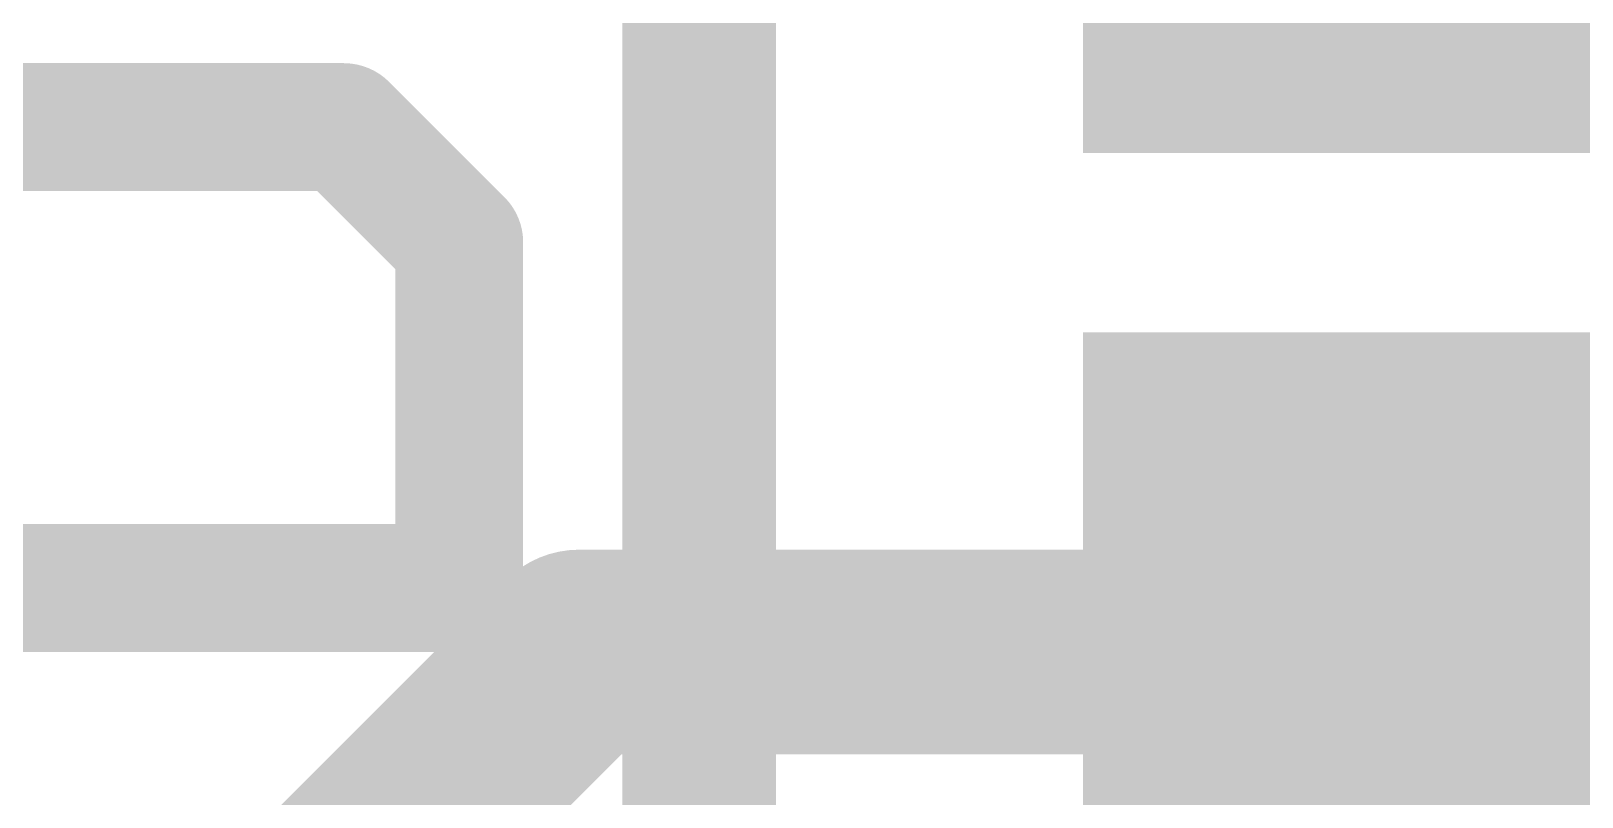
# Model space of a CAD drawing. Extents: x -0.1 to 23, y -0.1 to 23.
# Drawn here: x 15.942 to 17.482, y 11.286 to 12.046 of the extents above; entities that cross this region are included whole.
import ezdxf

# ---------------------------------------------------------------- set-up
doc = ezdxf.new("R2010")
doc.units = 0
doc.layers.add('1', color=12, linetype='CONTINUOUS')
doc.layers.add('21', color=253, linetype='CONTINUOUS')

# ---------------------------------------------------------------- blocks, each defined once
blk = doc.blocks.new('RECT')
blk.add_solid([(-0.5, -0.5), (0.5, -0.5), (-0.5, 0.5), (0.5, 0.5)])

msp = doc.modelspace()

# ---------------------------------------------------------------- linework, layer by layer
at = {"layer": '1', "const_width": 0.2032}
for points in [[(16.486, 11.43), (15.736, 10.68)], [(16.486, 11.43), (17.6212, 11.43)]]:
    msp.add_lwpolyline(points, dxfattribs=at)
at = {"layer": '1', "const_width": 0.1016}
for points in [[(16.486, 11.4808, 1), (16.486, 11.3792)], [(16.5219, 11.3941, 1), (16.4501, 11.4659)]]:
    msp.add_lwpolyline(points, format="xyb", dxfattribs=at)
at = {"layer": '21'}
for points, const_width in [([(16.6053, 10.16), (16.6053, 12.7)], 0.1524), ([(16.2527, 11.9511), (15.7951, 11.9511)], 0.127), ([(16.3671, 11.8367), (16.2527, 11.9511)], 0.127), ([(16.3671, 11.4935), (16.3671, 11.8367)], 0.127), ([(15.6807, 11.4935), (16.3671, 11.4935)], 0.127)]:
    msp.add_lwpolyline(points, dxfattribs=dict(at, const_width=const_width))
at = {"layer": '21', "const_width": 0.0635}
for points in [[(16.2752, 11.9735, 1), (16.2303, 11.9286)], [(16.2527, 11.9193, 1), (16.2527, 11.9828)], [(16.3989, 11.8367, 1), (16.3354, 11.8367)], [(16.3447, 11.8142, 1), (16.3896, 11.8591)], [(16.3671, 11.4618, 1), (16.3671, 11.5253)], [(16.3354, 11.4935, 1), (16.3989, 11.4935)]]:
    msp.add_lwpolyline(points, format="xyb", dxfattribs=at)

# ---------------------------------------------------------------- block references
at = {"layer": '1', "xscale": 0.635, "yscale": 1.27, "rotation": 90}
for p in [(17.6212, 12.2428), (17.6212, 11.43)]:
    msp.add_blockref('RECT', p, dxfattribs=at)

doc.saveas('drawing.dxf')
